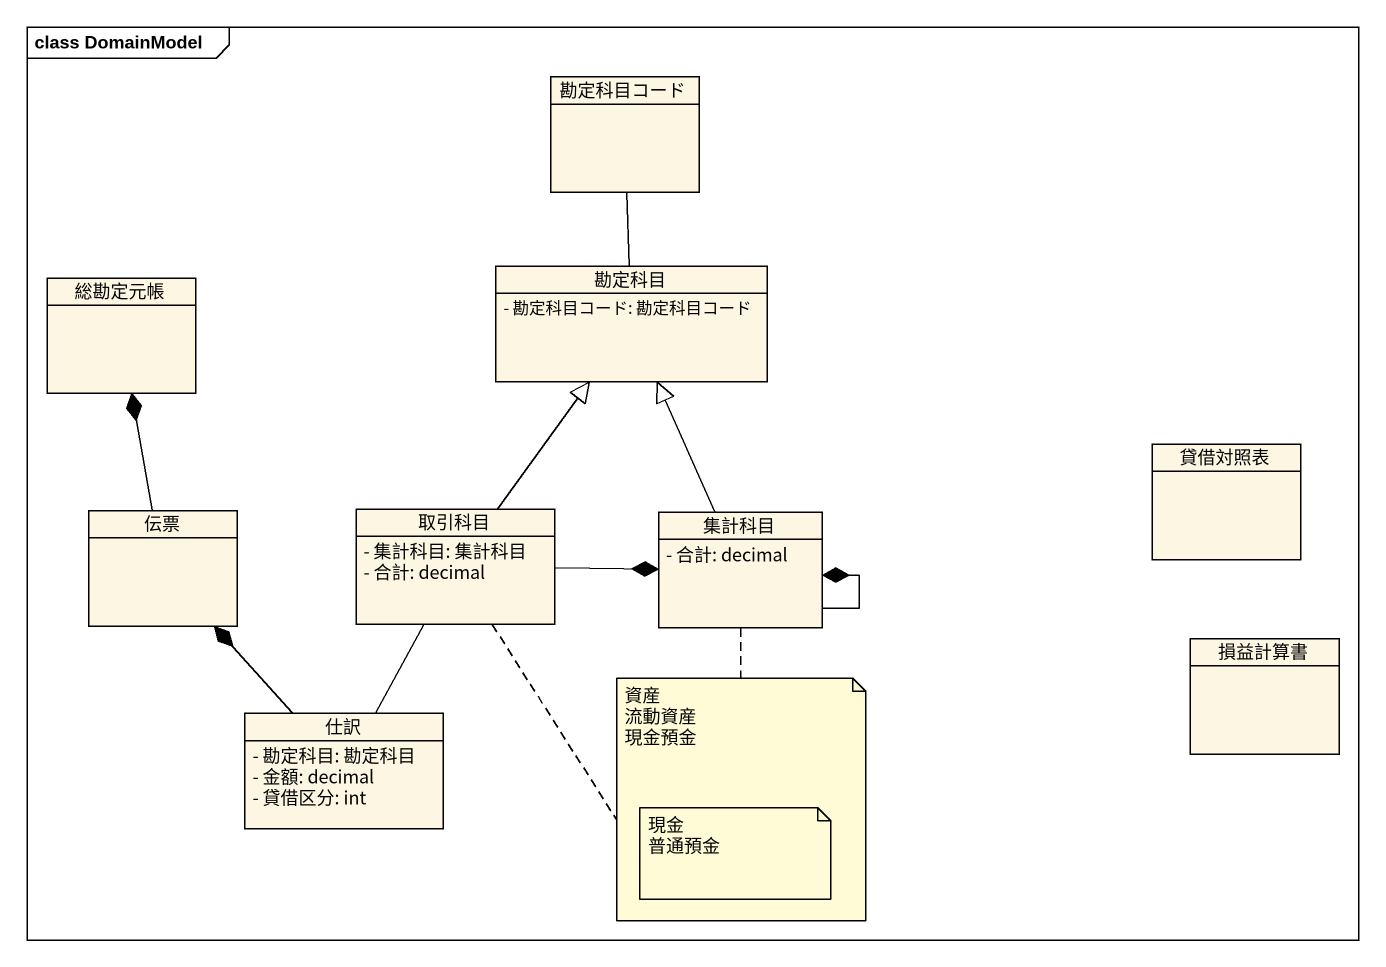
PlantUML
@startuml
mainframe class DomainModel
hide circle
hide empty members
skinparam classAttributeIconSize 0
class 勘定科目コード
class 総勘定元帳
class 勘定科目 {
  - 勘定科目コード: 勘定科目コード
}
class 伝票
class 取引科目 {
  - 集計科目: 集計科目
  - 合計: decimal
}
class 集計科目 {
  - 合計: decimal
}
class 貸借対照表
class 損益計算書
class 仕訳 {
  - 勘定科目: 勘定科目
  - 金額: decimal
  - 貸借区分: int
}
勘定科目コード -- 勘定科目
伝票 -up-* 総勘定元帳
取引科目 -up-|> 勘定科目
取引科目 -right-* 集計科目
集計科目 -up-|> 勘定科目
集計科目 --* 集計科目
仕訳 -up-* 伝票
仕訳 -up- 取引科目
note bottom of 集計科目
  資産
  流動資産
  現金預金
end note
note bottom of 取引科目
  現金
  普通預金
end note
@enduml
